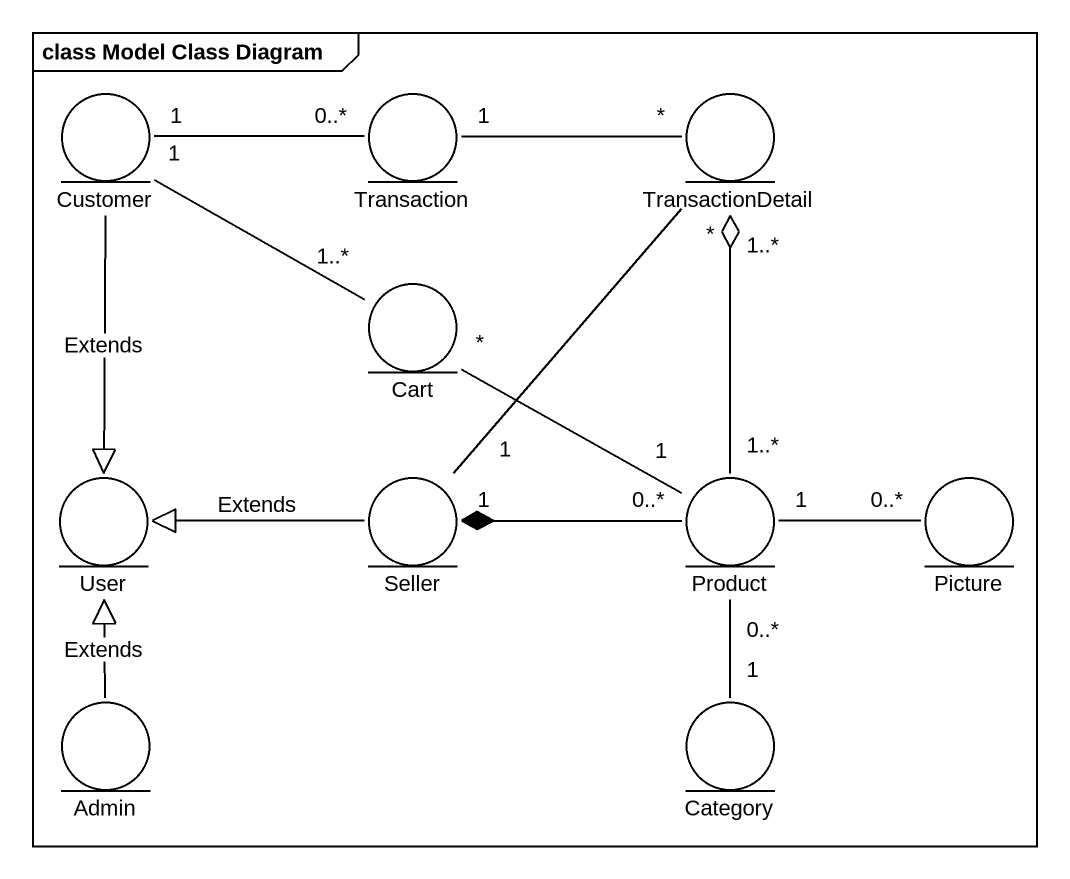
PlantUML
@startuml
mainframe class Model Class Diagram
entity Customer
entity Transaction
entity TransactionDetail
entity Cart
entity User
entity Seller
entity Product
entity Picture
entity Admin
entity Category
Customer "1" -- "1..*" Cart
Customer --|> User : Extends
Transaction "0..*" -left- "1" Customer
Transaction "1" -right- "*" TransactionDetail
Seller "1" -up- "*" TransactionDetail
Seller -left-|> User : Extends
Seller "1" *-right- "0..*" Product
Product "1..*" -up-o "1..*" TransactionDetail
Product "1" -up- "*" Cart
Picture "0..*" -left- "1" Product
Admin -up-|> User : Extends
Category "1" -up- "0..*" Product
@enduml
